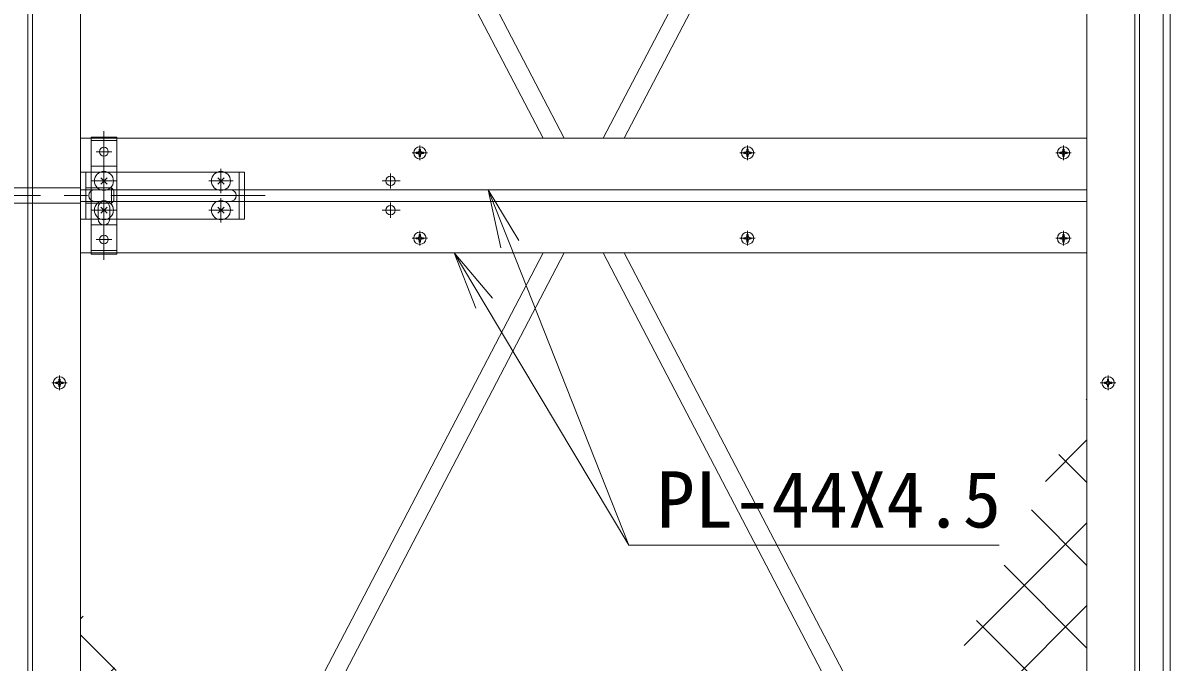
# Model space of a CAD drawing. Units: millimetres, scale not verified. Extents: x -5936 to 5936, y -4198 to 4198.
# Drawn here: x 1390 to 2370, y -369 to 177 of the extents above; entities that cross this region are included whole.
import ezdxf
from ezdxf.enums import TextEntityAlignment as Align

# ---------------------------------------------------------------- set-up
doc = ezdxf.new("R2010")
doc.units = ezdxf.units.MM
doc.header["$LTSCALE"] = 20
doc.linetypes.add('LONG_CHAIN', pattern=[21, 18, -1, 1, -1])
for name, color, linetype, lineweight in [('0-0_D-STR3', 3, 'Continuous', 9), ('0-1_22', 7, 'Continuous', 9), ('0-2_D-STR1', 1, 'Continuous', 9), ('0-4_D-BMK', 2, 'LONG_CHAIN', 9), ('0-9_D-STR-TXT', 7, 'Continuous', 9)]:
    doc.layers.add(name, color=color, linetype=linetype, lineweight=lineweight)
doc.styles.add('ＭＳ ゴシック', font='')
doc.styles.get('ＭＳ ゴシック').set_extended_font_data('MS Gothic')

# ---------------------------------------------------------------- blocks, each defined once
blk = doc.blocks.new('G14')
at = {"layer": '0-1_22'}
for p, q in [((162047, 80441.2), (162033.5, 80454.7)), ((161335.5, 79043.9), (162047, 79755.3)), ((162047, 79026.9), (161565.4, 79508.5)), ((162047, 77612.7), (161097.4, 78562.4)), ((159951.1, 76245.2), (162047, 78341.1)), ((162047, 76198.5), (160629.3, 77616.2)), ((158921.3, 73801.2), (162047, 76926.9)), ((162047, 74784.3), (160161.2, 76670))]:
    blk.add_line(p, q, dxfattribs=at)
blk = doc.blocks.new('G16')
at = {"layer": '0-1_22'}
for p, q in [((144847, 76697.4), (144893.6, 76744.1)), ((145455.9, 75819), (144847, 76428)), ((144847, 75283.2), (145428.3, 75864.5)), ((147316, 72544.7), (144847, 75013.7)), ((144847, 73869), (145962.9, 74985)), ((144847, 72454.8), (146497.6, 74105.4)), ((146830.6, 71615.9), (144847, 73599.5)), ((144847, 71040.6), (147032.2, 73225.8)), ((146345.1, 70687.2), (144847, 72185.3)), ((147648.2, 72212.5), (147553.1, 72307.6)), ((144847, 69626.4), (146824, 71603.4)), ((146032, 69397.2), (148101.5, 71466.7)), ((149840.4, 68606.1), (147067.7, 71378.8)), ((145859.7, 69758.4), (144847, 70771.1)), ((145178.9, 67129.9), (148636.2, 70587.2)), ((149902.4, 67129.9), (146582.3, 70450)), ((146593.1, 67129.9), (149170.8, 69707.6)), ((148488.2, 67129.9), (146096.8, 69521.2)), ((145374.3, 68829.6), (144847, 69356.9)), ((148007.3, 67129.9), (149705.5, 68828)), ((144847, 68212.2), (145275.6, 68640.8)), ((147074, 67129.9), (145611.4, 68592.5)), ((144888.8, 67900.8), (144847, 67942.7)), ((149421.5, 67129.9), (150240.2, 67948.5)), ((145659.8, 67129.9), (145126, 67663.7))]:
    blk.add_line(p, q, dxfattribs=at)

msp = doc.modelspace()

# ---------------------------------------------------------------- linework, layer by layer
at = {"layer": '0-0_D-STR3'}
for p, q in [((1448.28, 79.84), (1448.28, -20.16)), ((1470.28, 79.84), (1448.28, 79.84)), ((1470.28, 79.84), (1470.28, -20.16)), ((1470.28, 76.84), (1448.28, 76.84)), ((1729.78, 69.49), (1728.78, 69.49)), ((1728.78, 67.84), (1728.78, 69.49)), ((1729.28, 72.72), (1729.28, 60.12)), ((1729.78, 69.49), (1729.78, 67.84)), ((2009.78, 69.49), (2008.78, 69.49)), ((2008.78, 67.84), (2008.78, 69.49)), ((2009.28, 72.72), (2009.28, 60.12)), ((2009.78, 69.49), (2009.78, 67.84)), ((2279.78, 69.49), (2278.78, 69.49)), ((2278.78, 67.84), (2278.78, 69.49)), ((2279.28, 72.72), (2279.28, 60.12)), ((2279.78, 69.49), (2279.78, 67.84)), ((1465.9, 67.34), (1452.65, 67.34)), ((1722.66, 66.34), (1735.82, 66.34)), ((1726.13, 65.84), (1727.78, 65.84)), ((1728.78, 67.84), (1727.78, 66.84)), ((1728.78, 64.84), (1727.78, 65.84)), ((1728.78, 64.84), (1728.78, 63.19)), ((1729.78, 63.19), (1728.78, 63.19)), ((1729.78, 67.84), (1730.78, 66.84)), ((1729.78, 64.84), (1730.78, 65.84)), ((1729.78, 63.19), (1729.78, 64.84)), ((1732.43, 66.84), (1730.78, 66.84)), ((1732.43, 65.84), (1730.78, 65.84)), ((1732.43, 65.84), (1732.43, 66.84)), ((2002.66, 66.34), (2015.82, 66.34)), ((2006.13, 65.84), (2007.78, 65.84)), ((2008.78, 67.84), (2007.78, 66.84)), ((2008.78, 64.84), (2007.78, 65.84)), ((2008.78, 64.84), (2008.78, 63.19)), ((2009.78, 63.19), (2008.78, 63.19)), ((2009.78, 67.84), (2010.78, 66.84)), ((2009.78, 64.84), (2010.78, 65.84)), ((2009.78, 63.19), (2009.78, 64.84)), ((2012.43, 66.84), (2010.78, 66.84)), ((2012.43, 65.84), (2010.78, 65.84)), ((2012.43, 65.84), (2012.43, 66.84)), ((2272.66, 66.34), (2285.82, 66.34)), ((2276.13, 65.84), (2277.78, 65.84)), ((2278.78, 67.84), (2277.78, 66.84)), ((2278.78, 64.84), (2277.78, 65.84)), ((2278.78, 64.84), (2278.78, 63.19)), ((2279.78, 63.19), (2278.78, 63.19)), ((2279.78, 67.84), (2280.78, 66.84)), ((2279.78, 64.84), (2280.78, 65.84)), ((2279.78, 63.19), (2279.78, 64.84)), ((2282.43, 66.84), (2280.78, 66.84)), ((2282.43, 65.84), (2280.78, 65.84)), ((2282.43, 65.84), (2282.43, 66.84)), ((1579.28, 49.84), (1439.28, 49.84)), ((1439.28, 9.84), (1439.28, 49.84)), ((1443.78, 49.84), (1443.78, 9.84)), ((1470.28, 54.84), (1448.28, 54.84)), ((1559.28, 52.74), (1559.28, 31.95)), ((1574.78, 49.84), (1574.78, 9.84)), ((1579.28, 9.84), (1579.28, 49.84)), ((1448.88, 42.34), (1469.67, 42.34)), ((1461.93, 44.99), (1456.62, 39.69)), ((1456.62, 44.99), (1461.93, 39.69)), ((1548.88, 42.34), (1569.67, 42.34)), ((1556.62, 44.99), (1561.93, 39.69)), ((1561.93, 44.99), (1556.62, 39.69)), ((1697.12, 42.34), (1712.54, 42.34)), ((1704.28, 35.79), (1704.28, 48.85)), ((1439.28, 36.34), (1339.28, 36.34)), ((1465.7, 36.34), (1443.78, 36.34)), ((1465.7, 23.34), (1465.7, 36.34)), ((1467.7, 34.34), (1465.7, 36.34)), ((1467.7, 34.34), (1467.7, 25.34)), ((1439.28, 23.34), (1339.28, 23.34)), ((1465.7, 23.34), (1443.78, 23.34)), ((1454.28, 9.84), (1454.28, 19.84)), ((1456.62, 14.69), (1461.93, 19.99)), ((1461.93, 14.69), (1456.62, 19.99)), ((1459.28, 27.74), (1459.28, 6.95)), ((1464.28, 9.84), (1464.28, 19.84)), ((1467.7, 25.34), (1465.7, 23.34)), ((1561.93, 14.69), (1556.62, 19.99)), ((1556.62, 14.69), (1561.93, 19.99)), ((1559.28, 27.74), (1559.28, 6.95)), ((1704.28, 23.9), (1704.28, 10.84)), ((1579.28, 9.84), (1439.28, 9.84)), ((1448.88, 17.34), (1469.67, 17.34)), ((1548.88, 17.34), (1569.67, 17.34)), ((1697.12, 17.34), (1712.54, 17.34)), ((1448.28, 4.84), (1470.28, 4.84)), ((1465.9, -7.66), (1452.65, -7.66)), ((1722.66, -6.66), (1735.82, -6.66)), ((1726.13, -7.16), (1727.78, -7.16)), ((1728.78, -5.16), (1727.78, -6.16)), ((1728.78, -8.16), (1727.78, -7.16)), ((1729.78, -3.51), (1728.78, -3.51)), ((1728.78, -5.16), (1728.78, -3.51)), ((1728.78, -8.16), (1728.78, -9.81)), ((1729.28, -0.28), (1729.28, -12.88)), ((1729.78, -3.51), (1729.78, -5.16)), ((1729.78, -5.16), (1730.78, -6.16)), ((1729.78, -8.16), (1730.78, -7.16)), ((1729.78, -9.81), (1729.78, -8.16)), ((1732.43, -6.16), (1730.78, -6.16)), ((1732.43, -7.16), (1730.78, -7.16)), ((1732.43, -7.16), (1732.43, -6.16)), ((2002.66, -6.66), (2015.82, -6.66)), ((2006.13, -7.16), (2007.78, -7.16)), ((2008.78, -5.16), (2007.78, -6.16)), ((2008.78, -8.16), (2007.78, -7.16)), ((2009.78, -3.51), (2008.78, -3.51)), ((2008.78, -5.16), (2008.78, -3.51)), ((2008.78, -8.16), (2008.78, -9.81)), ((2009.28, -0.28), (2009.28, -12.88)), ((2009.78, -3.51), (2009.78, -5.16)), ((2009.78, -5.16), (2010.78, -6.16)), ((2009.78, -8.16), (2010.78, -7.16)), ((2009.78, -9.81), (2009.78, -8.16)), ((2012.43, -6.16), (2010.78, -6.16)), ((2012.43, -7.16), (2010.78, -7.16)), ((2012.43, -7.16), (2012.43, -6.16)), ((2272.66, -6.66), (2285.82, -6.66)), ((2276.13, -7.16), (2277.78, -7.16)), ((2278.78, -5.16), (2277.78, -6.16)), ((2278.78, -8.16), (2277.78, -7.16)), ((2279.78, -3.51), (2278.78, -3.51)), ((2278.78, -5.16), (2278.78, -3.51)), ((2278.78, -8.16), (2278.78, -9.81)), ((2279.28, -0.28), (2279.28, -12.88)), ((2279.78, -3.51), (2279.78, -5.16)), ((2279.78, -5.16), (2280.78, -6.16)), ((2279.78, -8.16), (2280.78, -7.16)), ((2279.78, -9.81), (2279.78, -8.16)), ((2282.43, -6.16), (2280.78, -6.16)), ((2282.43, -7.16), (2280.78, -7.16)), ((2282.43, -7.16), (2282.43, -6.16)), ((1470.28, -17.16), (1448.28, -17.16)), ((1729.78, -9.81), (1728.78, -9.81)), ((2009.78, -9.81), (2008.78, -9.81)), ((2279.78, -9.81), (2278.78, -9.81)), ((1448.28, -20.16), (1470.28, -20.16)), ((1421.78, -127.01), (1420.78, -127.01)), ((1420.78, -128.66), (1420.78, -127.01)), ((1421.28, -123.78), (1421.28, -136.38)), ((1421.78, -127.01), (1421.78, -128.66)), ((2317.78, -127.01), (2316.78, -127.01)), ((2316.78, -128.66), (2316.78, -127.01)), ((2317.28, -123.78), (2317.28, -136.38)), ((2317.78, -127.01), (2317.78, -128.66)), ((1414.66, -130.16), (1427.82, -130.16)), ((1418.13, -130.66), (1419.78, -130.66)), ((1420.78, -128.66), (1419.78, -129.66)), ((1420.78, -131.66), (1419.78, -130.66)), ((1420.78, -131.66), (1420.78, -133.31)), ((1421.78, -133.31), (1420.78, -133.31)), ((1421.78, -128.66), (1422.78, -129.66)), ((1421.78, -131.66), (1422.78, -130.66)), ((1421.78, -133.31), (1421.78, -131.66)), ((1424.43, -129.66), (1422.78, -129.66)), ((1424.43, -130.66), (1422.78, -130.66)), ((1424.43, -130.66), (1424.43, -129.66)), ((2310.66, -130.16), (2323.82, -130.16)), ((2314.13, -130.66), (2315.78, -130.66)), ((2316.78, -128.66), (2315.78, -129.66)), ((2316.78, -131.66), (2315.78, -130.66)), ((2316.78, -131.66), (2316.78, -133.31)), ((2317.78, -133.31), (2316.78, -133.31)), ((2317.78, -128.66), (2318.78, -129.66)), ((2317.78, -131.66), (2318.78, -130.66)), ((2317.78, -133.31), (2317.78, -131.66)), ((2320.43, -129.66), (2318.78, -129.66)), ((2320.43, -130.66), (2318.78, -130.66)), ((2320.43, -130.66), (2320.43, -129.66))]:
    msp.add_line(p, q, dxfattribs=at)
for points in [[(1726.13, 65.84), (1726.13, 66.84), (1727.78, 66.84)], [(2006.13, 65.84), (2006.13, 66.84), (2007.78, 66.84)], [(2276.13, 65.84), (2276.13, 66.84), (2277.78, 66.84)], [(1726.13, -7.16), (1726.13, -6.16), (1727.78, -6.16)], [(2006.13, -7.16), (2006.13, -6.16), (2007.78, -6.16)], [(2276.13, -7.16), (2276.13, -6.16), (2277.78, -6.16)], [(1418.13, -130.66), (1418.13, -129.66), (1419.78, -129.66)], [(2314.13, -130.66), (2314.13, -129.66), (2315.78, -129.66)]]:
    msp.add_lwpolyline(points, dxfattribs=at)
for centre, radius in [((1459.28, 67.34), 3.75), ((1729.28, 66.34), 5.25), ((2009.28, 66.34), 5.25), ((2279.28, 66.34), 5.25), ((1459.28, 42.34), 8.14), ((1559.28, 42.34), 8.14), ((1704.28, 42.34), 4), ((1559.28, 17.34), 8.14), ((1704.28, 17.34), 4), ((1459.28, -7.66), 3.75), ((1729.28, -6.66), 5.25), ((2009.28, -6.66), 5.25), ((2279.28, -6.66), 5.25), ((1421.28, -130.16), 5.25), ((2317.28, -130.16), 5.25)]:
    msp.add_circle(centre, radius, dxfattribs=at)
for centre, radius, start, end in [((1451.28, 29.84), 5, 90.00001, 269.99932), ((1567.28, 29.84), 5, 270.00071, 90.00002), ((1459.28, 17.34), 8.14, 359.99959, 359.99957), ((1459.28, 19.84), 5, 0.00035, 180.00001), ((1459.28, 9.84), 5, 180.00002, 0.00001)]:
    msp.add_arc(centre, radius, start, end, dxfattribs=at)
at = {"layer": '0-2_D-STR1'}
for p, q in [((1394.28, 1424.84), (1394.28, -855.16)), ((1398.28, 1424.84), (1398.28, -851.16)), ((1439.28, 1424.84), (1439.28, -810.16)), ((2299.28, 1424.84), (2299.28, -810.16)), ((2340.28, 1424.84), (2340.28, -851.16)), ((2344.28, 1424.84), (2344.28, -855.16)), ((2364.28, 1424.84), (2364.28, -1185.16)), ((2370.28, 1424.84), (2370.28, -1185.16)), ((1852.69, 78.84), (1439.28, 869.84)), ((1885.86, 78.84), (2299.28, 869.85)), ((1834.64, 78.84), (1439.28, 835.3)), ((1903.91, 78.84), (2299.28, 835.3)), ((1448.28, 78.84), (1439.28, 78.84)), ((1470.28, 78.84), (1448.28, 78.84)), ((1459.28, 52.91), (1459.28, 79.79)), ((2299.28, 78.84), (1470.28, 78.84)), ((1448.28, 34.84), (1439.28, 34.84)), ((1470.28, 34.84), (1448.28, 34.84)), ((2299.28, 34.84), (1470.28, 34.84)), ((1448.28, 24.84), (1439.28, 24.84)), ((1470.28, 24.84), (1448.28, 24.84)), ((2299.28, 24.84), (1470.28, 24.84)), ((1459.28, 6.77), (1459.28, -20.11)), ((1459.28, 6.77), (1459.28, -20.11)), ((1439.28, -775.62), (1834.64, -19.16)), ((1439.28, -810.16), (1852.69, -19.16)), ((1448.28, -19.16), (1439.28, -19.16)), ((1470.28, -19.16), (1448.28, -19.16)), ((2299.28, -19.16), (1470.28, -19.16)), ((2299.28, -810.16), (1885.86, -19.16)), ((2299.28, -775.62), (1903.91, -19.16))]:
    msp.add_line(p, q, dxfattribs=at)
at = {"layer": '0-4_D-BMK'}
for p, q in [((1459.28, -25.1), (1459.28, 84.78)), ((1045.18, 29.84), (1596.98, 29.84))]:
    msp.add_line(p, q, dxfattribs=at)
at = {"layer": '0-9_D-STR-TXT'}
for p, q in [((1798.34, -14.72), (1787.71, 34.84)), ((1777.05, -66.35), (1758.55, -19.16))]:
    msp.add_line(p, q, dxfattribs=at)
for points in [[(1813.84, -8.59), (1787.71, 34.84), (1806.09, -11.65), (1907.83, -268.89), (1908.19, -268.89), (1909.19, -268.89)], [(1791.36, -57.8), (1758.55, -19.16), (1784.2, -62.07), (1907.83, -268.89), (1915.03, -268.89), (2224.12, -268.89)]]:
    msp.add_lwpolyline(points, dxfattribs=at)

# ---------------------------------------------------------------- block references
at = {"layer": '0-0_D-STR3', "xscale": 0.05, "yscale": 0.05}
for name in ['G14', 'G16']:
    msp.add_blockref(name, (-5803.07, -4166.65), dxfattribs=at)

# ---------------------------------------------------------------- texts
at = {"layer": '0-9_D-STR-TXT', "style": 'ＭＳ ゴシック'}
msp.add_text('PL-44X4.5', height=48.09, dxfattribs=at).set_placement((1931.48, -268.14), align=Align.BOTTOM_LEFT)

doc.saveas('drawing.dxf')
